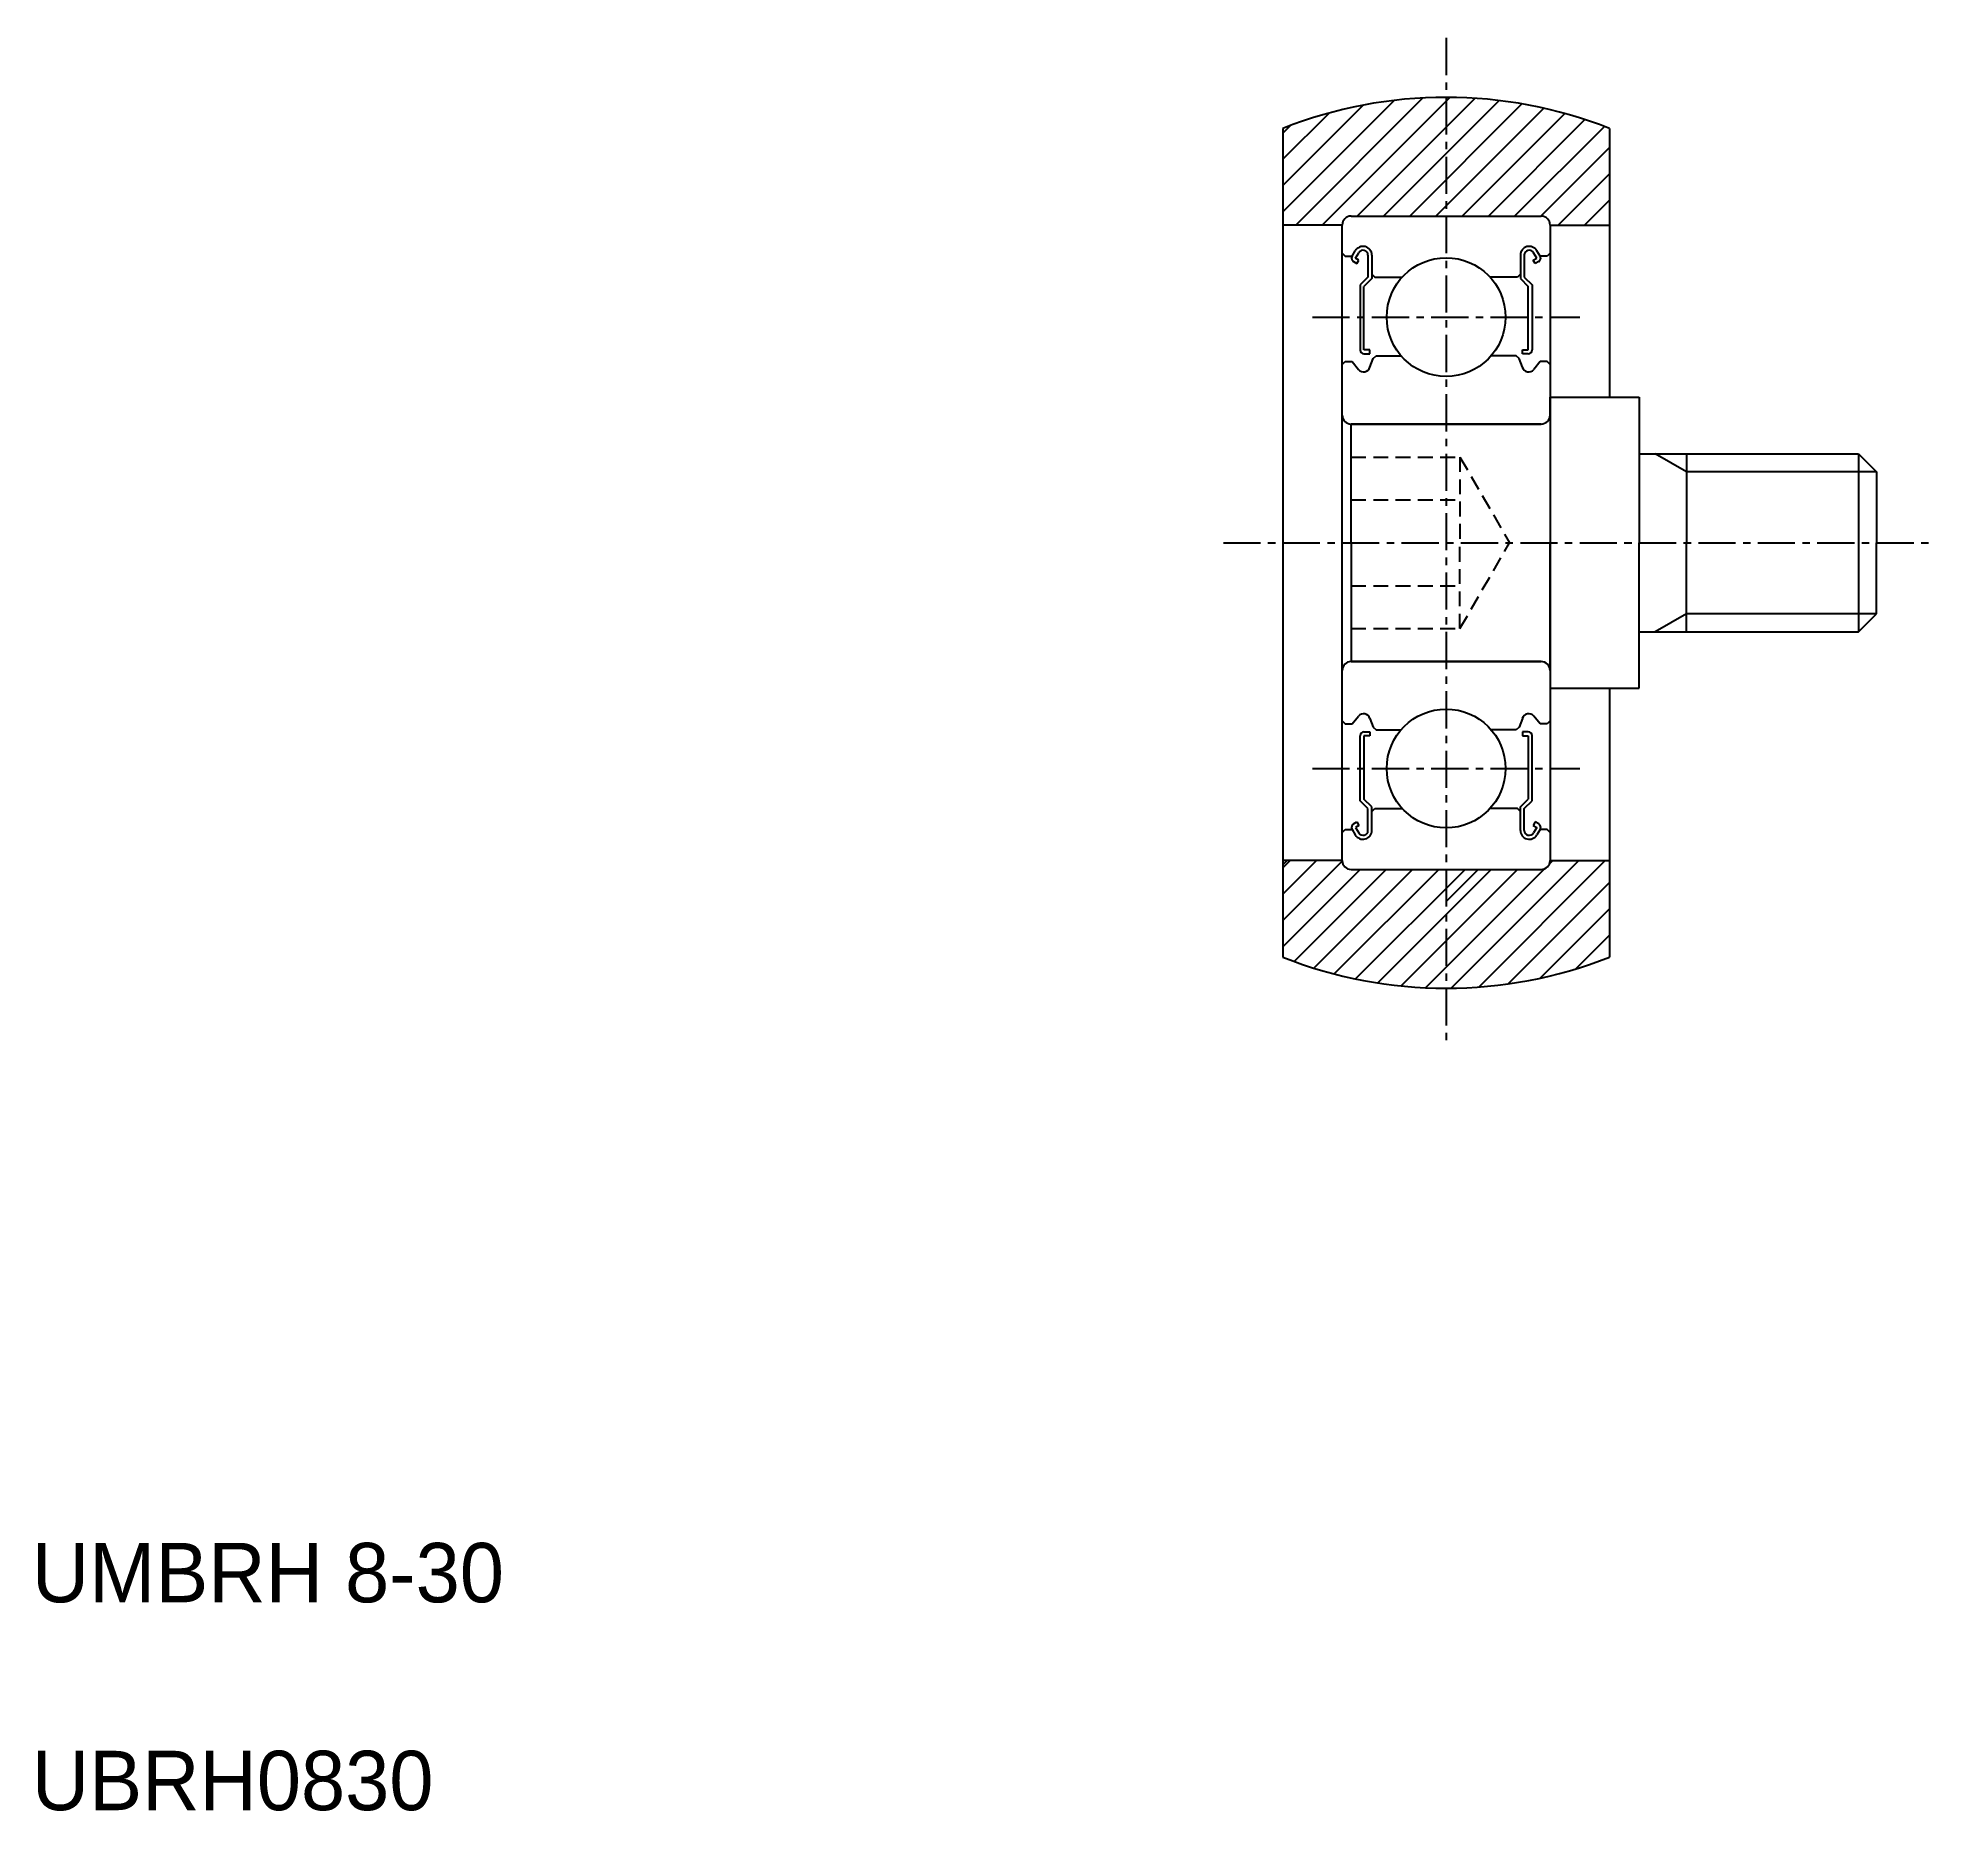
# Model space of a CAD drawing. Extents: x 2.7 to 66.6, y 2.5 to 62.2.
import ezdxf

# ---------------------------------------------------------------- set-up
doc = ezdxf.new("R2010")
doc.units = 0
doc.linetypes.add('CENTER', pattern=[2, 1.25, -0.25, 0.25, -0.25])
doc.linetypes.add('DASHED', pattern=[0.75, 0.5, -0.25])
doc.layers.get('0').update_dxf_attribs({"linetype": 'CONTINUOUS'})
doc.layers.add('CENTER', color=1, linetype='CENTER')

# ---------------------------------------------------------------- blocks, each defined once
blk = doc.blocks.new('*X2')
at = {"color": 0, "linetype": 'CONTINUOUS'}
for p, q in [((254.633, -13.675), (258.384, -9.925)), ((254.633, -12.791), (257.34, -10.085)), ((255.07, -14.122), (259.35, -9.843)), ((255.954, -14.122), (260.254, -9.823)), ((257.138, -13.822), (261.107, -9.854)), ((258.022, -13.822), (261.916, -9.929)), ((258.906, -13.822), (262.687, -10.041)), ((259.79, -13.822), (263.424, -10.188)), ((254.633, -11.908), (256.192, -10.349)), ((254.633, -11.024), (254.888, -10.769)), ((260.674, -13.822), (264.131, -10.365)), ((261.558, -13.822), (264.81, -10.57)), ((262.441, -13.822), (265.463, -10.801)), ((263.325, -13.822), (265.633, -11.514)), ((263.909, -14.122), (265.633, -12.398)), ((264.793, -14.122), (265.633, -13.282)), ((254.633, -36.656), (255.767, -35.522)), ((254.633, -35.772), (254.884, -35.522)), ((254.633, -37.54), (256.634, -35.54)), ((260.307, -39.821), (264.606, -35.522)), ((261.23, -39.782), (265.49, -35.522)), ((263.612, -35.632), (263.722, -35.522)), ((254.633, -38.424), (257.235, -35.822)), ((255.018, -38.923), (258.119, -35.822)), ((255.679, -39.146), (259.003, -35.822)), ((256.367, -39.342), (259.887, -35.822)), ((257.084, -39.509), (260.771, -35.822)), ((257.832, -39.645), (261.655, -35.822)), ((258.616, -39.745), (262.539, -35.822)), ((259.438, -39.806), (263.443, -35.801)), ((262.22, -39.676), (265.633, -36.263)), ((263.295, -39.485), (265.633, -37.147)), ((264.488, -39.176), (265.633, -38.031))]:
    blk.add_line(p, q, dxfattribs=at)

msp = doc.modelspace()

# ---------------------------------------------------------------- linework, layer by layer
at = {"color": 7, "linetype": 'CONTINUOUS'}
for p, q in [((44.633, 59.133), (44.633, 31.222)), ((55.633, 59.133), (55.633, 50.078)), ((46.633, 55.878), (44.633, 55.878)), ((46.633, 34.478), (46.633, 55.878)), ((46.933, 56.178), (53.333, 56.178)), ((48.533, 56.178), (48.533, 56.178)), ((50.133, 56.178), (50.133, 56.178)), ((53.633, 55.878), (55.633, 55.878)), ((53.633, 55.878), (53.633, 34.478)), ((46.967, 54.828), (47.075, 55.012)), ((53.3, 54.828), (53.191, 55.012)), ((46.633, 54.928), (46.733, 54.828)), ((46.733, 54.828), (46.967, 54.828)), ((47.015, 54.646), (47.131, 54.579)), ((47.082, 54.761), (47.191, 54.945)), ((47.198, 54.694), (47.082, 54.761)), ((47.131, 54.579), (47.198, 54.694)), ((47.5, 54.862), (47.5, 54.128)), ((47.633, 54.862), (47.633, 54.073)), ((52.633, 54.862), (52.633, 54.073)), ((52.767, 54.862), (52.767, 54.128)), ((53.069, 54.694), (53.185, 54.761)), ((53.136, 54.579), (53.069, 54.694)), ((53.185, 54.761), (53.076, 54.945)), ((53.251, 54.646), (53.136, 54.579)), ((53.533, 54.828), (53.3, 54.828)), ((53.633, 54.928), (53.533, 54.828)), ((47.5, 54.128), (47.233, 53.861)), ((47.233, 53.861), (47.233, 51.676)), ((47.633, 54.073), (47.367, 53.806)), ((47.367, 51.676), (47.367, 53.806)), ((47.633, 54.228), (47.733, 54.128)), ((47.733, 54.128), (48.658, 54.128)), ((52.533, 54.128), (51.609, 54.128)), ((52.633, 54.228), (52.533, 54.128)), ((52.633, 54.073), (52.9, 53.806)), ((52.767, 54.128), (53.033, 53.861)), ((52.9, 51.676), (52.9, 53.806)), ((53.033, 53.861), (53.033, 51.676)), ((46.633, 51.178), (46.733, 51.278)), ((46.733, 51.278), (46.967, 51.278)), ((46.967, 51.278), (47.181, 51.015)), ((47.567, 51.676), (47.367, 51.676)), ((47.367, 51.543), (47.567, 51.543)), ((47.567, 51.543), (47.567, 51.676)), ((47.567, 51.094), (47.672, 51.384)), ((47.672, 51.384), (47.772, 51.478)), ((47.772, 51.478), (48.613, 51.478)), ((52.495, 51.478), (51.653, 51.478)), ((52.595, 51.384), (52.495, 51.478)), ((52.7, 51.094), (52.595, 51.384)), ((52.7, 51.676), (52.9, 51.676)), ((52.7, 51.543), (52.7, 51.676)), ((52.9, 51.543), (52.7, 51.543)), ((53.3, 51.278), (53.085, 51.015)), ((53.533, 51.278), (53.3, 51.278)), ((53.633, 51.178), (53.533, 51.278)), ((53.633, 49.478), (53.633, 50.078)), ((53.633, 49.478), (53.633, 45.178)), ((46.933, 49.178), (53.333, 49.178)), ((46.933, 45.178), (46.933, 49.178)), ((53.333, 49.178), (46.933, 49.178)), ((64.02, 48.178), (64.02, 42.178)), ((46.933, 45.178), (46.933, 41.178)), ((53.633, 40.878), (53.633, 45.178)), ((46.933, 41.178), (53.333, 41.178)), ((53.333, 41.178), (46.933, 41.178)), ((53.633, 40.878), (53.633, 40.278)), ((55.633, 40.278), (55.633, 31.222)), ((46.633, 39.178), (46.733, 39.078)), ((46.733, 39.078), (46.967, 39.078)), ((46.967, 39.078), (47.181, 39.34)), ((47.567, 39.261), (47.672, 38.972)), ((52.7, 39.261), (52.595, 38.972)), ((53.3, 39.078), (53.085, 39.34)), ((53.533, 39.078), (53.3, 39.078)), ((53.633, 39.178), (53.533, 39.078)), ((47.233, 36.494), (47.233, 38.679)), ((47.367, 38.813), (47.567, 38.813)), ((47.567, 38.679), (47.367, 38.679)), ((47.367, 38.679), (47.367, 36.55)), ((47.567, 38.813), (47.567, 38.679)), ((47.672, 38.972), (47.772, 38.878)), ((47.772, 38.878), (48.613, 38.878)), ((52.495, 38.878), (51.653, 38.878)), ((52.595, 38.972), (52.495, 38.878)), ((52.9, 38.813), (52.7, 38.813)), ((52.7, 38.813), (52.7, 38.679)), ((52.7, 38.679), (52.9, 38.679)), ((52.9, 38.679), (52.9, 36.55)), ((53.033, 36.494), (53.033, 38.679)), ((47.5, 36.228), (47.233, 36.494)), ((47.633, 36.283), (47.367, 36.55)), ((52.633, 36.283), (52.9, 36.55)), ((52.767, 36.228), (53.033, 36.494)), ((47.5, 35.493), (47.5, 36.228)), ((47.633, 35.493), (47.633, 36.283)), ((47.633, 36.128), (47.733, 36.228)), ((47.733, 36.228), (48.658, 36.228)), ((52.533, 36.228), (51.609, 36.228)), ((52.633, 36.128), (52.533, 36.228)), ((52.633, 35.493), (52.633, 36.283)), ((52.767, 35.493), (52.767, 36.228)), ((46.633, 35.428), (46.733, 35.528)), ((46.733, 35.528), (46.967, 35.528)), ((46.967, 35.528), (47.075, 35.344)), ((47.015, 35.71), (47.131, 35.777)), ((47.198, 35.661), (47.082, 35.594)), ((47.082, 35.594), (47.191, 35.411)), ((47.131, 35.777), (47.198, 35.661)), ((53.136, 35.777), (53.069, 35.661)), ((53.069, 35.661), (53.185, 35.594)), ((53.185, 35.594), (53.076, 35.411)), ((53.251, 35.71), (53.136, 35.777)), ((53.3, 35.528), (53.191, 35.344)), ((53.533, 35.528), (53.3, 35.528)), ((53.633, 35.428), (53.533, 35.528)), ((46.633, 34.478), (44.633, 34.478)), ((46.933, 34.178), (53.333, 34.178)), ((53.633, 34.478), (55.633, 34.478))]:
    msp.add_line(p, q, dxfattribs=at)
at = {"linetype": 'CONTINUOUS'}
for p, q in [((53.633, 50.078), (56.633, 50.078)), ((56.633, 50.078), (56.633, 45.178)), ((56.633, 48.178), (64.02, 48.178)), ((58.233, 48.178), (58.233, 45.178)), ((64.02, 48.178), (64.633, 47.564)), ((64.633, 47.564), (64.633, 45.178)), ((56.633, 40.278), (56.633, 45.178)), ((58.233, 42.178), (58.233, 45.178)), ((64.633, 42.791), (64.633, 45.178)), ((64.02, 42.178), (64.633, 42.791)), ((56.633, 42.178), (64.02, 42.178)), ((53.633, 40.278), (56.633, 40.278))]:
    msp.add_line(p, q, dxfattribs=at)
at = {"color": 3, "linetype": 'DASHED'}
for p, q in [((46.933, 48.065), (50.6, 48.065)), ((50.6, 48.065), (50.6, 45.178)), ((50.6, 48.065), (52.267, 45.178)), ((46.933, 46.621), (50.6, 46.621)), ((50.6, 42.291), (50.6, 45.178)), ((50.6, 42.291), (52.267, 45.178)), ((46.933, 43.734), (50.6, 43.734)), ((46.933, 42.291), (50.6, 42.291))]:
    msp.add_line(p, q, dxfattribs=at)
at = {"color": 3, "linetype": 'CONTINUOUS'}
for p, q in [((58.233, 47.564), (57.171, 48.178)), ((64.633, 47.564), (58.233, 47.564)), ((58.233, 42.791), (57.171, 42.178)), ((64.633, 42.791), (58.233, 42.791)), ((44.633, 34.333), (44.778, 34.478)), ((50.133, 33.098), (51.214, 34.178))]:
    msp.add_line(p, q, dxfattribs=at)
at = {"color": 7, "linetype": 'CONTINUOUS'}
for centre in [(50.133, 52.778), (50.133, 37.578)]:
    msp.add_circle(centre, 2, dxfattribs=at)
for centre, radius, start, end in [((50.133, 45.178), 15, 68.48981, 111.51019), ((46.933, 55.878), 0.3, 90, 180), ((53.333, 55.878), 0.3, 0, 90), ((47.334, 54.862), 0.299, 0, 150.00017), ((47.334, 54.862), 0.166, 0, 150.00436), ((52.932, 54.862), 0.299, 29.99983, 180), ((52.932, 54.862), 0.166, 29.99564, 180), ((47.082, 54.761), 0.133, 149.9969, 240.00125), ((53.185, 54.761), 0.133, 299.99875, 30.0031), ((47.367, 51.676), 0.133, 180.00005, 270.00003), ((52.9, 51.676), 0.133, 269.99997, 359.99995), ((47.353, 51.159), 0.224, 220.00096, 343.1517), ((52.914, 51.159), 0.224, 196.8483, 319.99904), ((46.933, 49.478), 0.3, 180, 270), ((53.333, 49.478), 0.3, 270, 0), ((53.333, 49.478), 0.3, 270, 0), ((46.933, 40.878), 0.3, 90, 180), ((53.333, 40.878), 0.3, 0, 90), ((53.333, 40.878), 0.3, 360, 90), ((47.353, 39.196), 0.224, 16.8483, 139.99904), ((52.914, 39.196), 0.224, 40.00096, 163.1517), ((47.367, 38.679), 0.133, 89.99997, 179.99995), ((52.9, 38.679), 0.133, 0.00005, 90.00003), ((47.082, 35.594), 0.133, 119.99875, 210.0031), ((47.334, 35.493), 0.299, 209.99983, 360), ((47.334, 35.493), 0.166, 209.99564, 360), ((52.932, 35.493), 0.299, 180, 330.00017), ((52.932, 35.493), 0.166, 180, 330.00436), ((53.185, 35.594), 0.133, 329.9969, 60.00125), ((46.933, 34.478), 0.3, 180, 270), ((53.333, 34.478), 0.3, 270, 360), ((50.133, 45.178), 15, 248.48981, 291.51019)]:
    msp.add_arc(centre, radius, start, end, dxfattribs=at)
at = {"layer": 'CENTER', "color": 1, "linetype": 'CENTER'}
for p, q in [((50.133, 62.178), (50.133, 28.178)), ((45.633, 52.778), (54.633, 52.778)), ((42.633, 45.178), (66.633, 45.178)), ((45.633, 37.578), (54.633, 37.578))]:
    msp.add_line(p, q, dxfattribs=at)

# ---------------------------------------------------------------- block references
at = {"color": 3, "linetype": 'CONTINUOUS'}
msp.add_blockref('*X2', (-210, 70), dxfattribs=at)

# ---------------------------------------------------------------- texts
at = {"color": 7, "linetype": 'CONTINUOUS'}
for s, p in [('UMBRH 8-30', (2.5, 9.5)), ('UBRH0830', (2.5, 2.5))]:
    msp.add_text(s, height=2, dxfattribs=at).set_placement(p)

doc.saveas('drawing.dxf')
